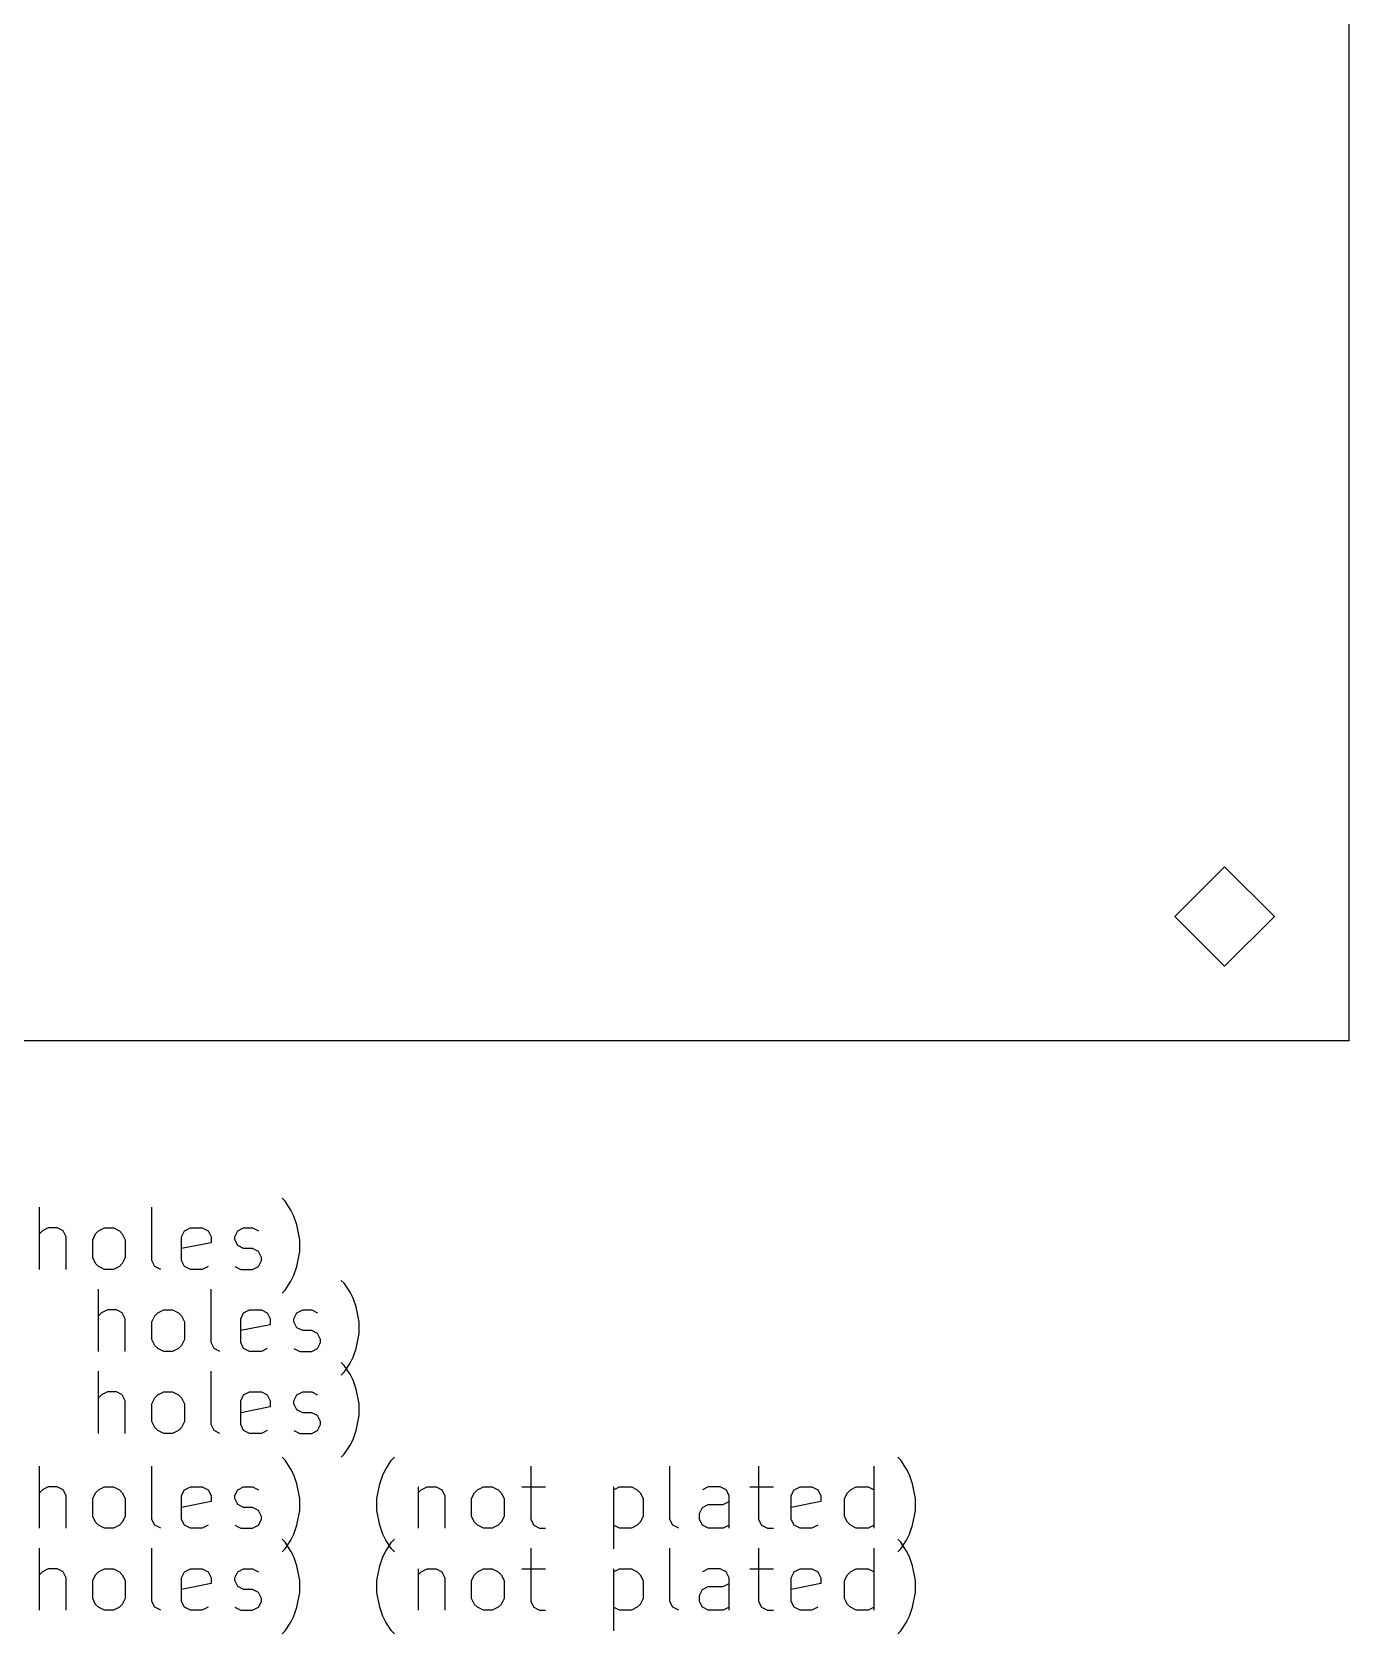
# Model space of a CAD drawing. Extents: x 38 to 122, y -133 to -30.
# Drawn here: x 79.6 to 122, y -133.1 to -81.5 of the extents above; entities that cross this region are included whole.
import ezdxf

# ---------------------------------------------------------------- set-up
doc = ezdxf.new("R2010")
doc.units = 0
doc.layers.add('BLACK', color=7, linetype='CONTINUOUS')

msp = doc.modelspace()

# ---------------------------------------------------------------- linework, layer by layer
at = {"layer": 'BLACK', "linetype": 'CONTINUOUS'}
for p, q in [((122, -30), (122, -114)), ((118, -108.4), (116.4, -110)), ((119.6, -110), (118, -108.4)), ((116.4, -110), (118, -111.6)), ((118, -111.6), (119.6, -110)), ((122, -114), (40, -114)), ((79.8595, -121.355), (79.8595, -119.355)), ((83.4786, -121.069), (83.4786, -119.355)), ((87.7643, -119.164), (87.669, -119.069)), ((87.9548, -119.45), (87.7643, -119.164)), ((88.05, -119.64), (87.9548, -119.45)), ((80.1452, -120.021), (79.9548, -120.117)), ((80.431, -120.021), (80.1452, -120.021)), ((80.6214, -120.117), (80.431, -120.021)), ((81.7643, -120.117), (81.9548, -120.021)), ((81.9548, -120.021), (82.2405, -120.021)), ((82.2405, -120.021), (82.431, -120.117)), ((84.5262, -120.117), (84.7167, -120.021)), ((84.7167, -120.021), (85.0976, -120.021)), ((85.0976, -120.021), (85.2881, -120.117)), ((86.2405, -120.117), (86.431, -120.021)), ((86.431, -120.021), (86.7167, -120.021)), ((86.7167, -120.021), (86.9071, -120.117)), ((88.1452, -119.926), (88.05, -119.64)), ((88.2405, -120.402), (88.1452, -119.926)), ((79.9548, -120.117), (79.8595, -120.212)), ((80.7167, -120.307), (80.6214, -120.117)), ((80.7167, -121.355), (80.7167, -120.307)), ((81.5738, -120.402), (81.669, -120.212)), ((81.5738, -120.974), (81.5738, -120.402)), ((81.669, -120.212), (81.7643, -120.117)), ((82.431, -120.117), (82.5262, -120.212)), ((82.5262, -120.212), (82.6214, -120.402)), ((82.6214, -120.402), (82.6214, -120.974)), ((84.431, -120.307), (84.5262, -120.117)), ((84.431, -121.069), (84.431, -120.307)), ((85.3833, -120.498), (84.431, -120.688)), ((85.2881, -120.117), (85.3833, -120.307)), ((85.3833, -120.307), (85.3833, -120.498)), ((86.1452, -120.307), (86.2405, -120.117)), ((86.1452, -120.402), (86.1452, -120.307)), ((86.2405, -120.593), (86.1452, -120.402)), ((86.431, -120.688), (86.2405, -120.593)), ((88.2405, -120.783), (88.2405, -120.402)), ((81.669, -121.164), (81.5738, -120.974)), ((82.6214, -120.974), (82.5262, -121.164)), ((83.5738, -121.26), (83.4786, -121.069)), ((84.5262, -121.26), (84.431, -121.069)), ((86.7167, -120.688), (86.431, -120.688)), ((86.9071, -120.783), (86.7167, -120.688)), ((87.0024, -120.974), (86.9071, -120.783)), ((86.9071, -121.26), (87.0024, -121.069)), ((87.0024, -121.069), (87.0024, -120.974)), ((88.1452, -121.26), (88.2405, -120.783)), ((81.7643, -121.26), (81.669, -121.164)), ((81.9548, -121.355), (81.7643, -121.26)), ((82.2405, -121.355), (81.9548, -121.355)), ((82.431, -121.26), (82.2405, -121.355)), ((82.5262, -121.164), (82.431, -121.26)), ((83.7643, -121.355), (83.5738, -121.26)), ((84.7167, -121.355), (84.5262, -121.26)), ((85.0976, -121.355), (84.7167, -121.355)), ((85.2881, -121.26), (85.0976, -121.355)), ((86.1452, -121.26), (86.3357, -121.355)), ((86.3357, -121.355), (86.7167, -121.355)), ((86.7167, -121.355), (86.9071, -121.26)), ((87.9548, -121.736), (88.05, -121.545)), ((88.05, -121.545), (88.1452, -121.26)), ((81.7643, -123.995), (81.7643, -121.995)), ((85.3833, -123.709), (85.3833, -121.995)), ((87.669, -122.117), (87.7643, -122.021)), ((87.7643, -122.021), (87.9548, -121.736)), ((89.669, -121.804), (89.5738, -121.709)), ((89.8595, -122.09), (89.669, -121.804)), ((89.9548, -122.28), (89.8595, -122.09)), ((82.05, -122.661), (81.8595, -122.757)), ((82.3357, -122.661), (82.05, -122.661)), ((82.5262, -122.757), (82.3357, -122.661)), ((83.669, -122.757), (83.8595, -122.661)), ((83.8595, -122.661), (84.1452, -122.661)), ((84.1452, -122.661), (84.3357, -122.757)), ((86.431, -122.757), (86.6214, -122.661)), ((86.6214, -122.661), (87.0024, -122.661)), ((87.0024, -122.661), (87.1929, -122.757)), ((88.1452, -122.757), (88.3357, -122.661)), ((88.3357, -122.661), (88.6214, -122.661)), ((88.6214, -122.661), (88.8119, -122.757)), ((90.05, -122.566), (89.9548, -122.28)), ((90.1452, -123.042), (90.05, -122.566)), ((81.8595, -122.757), (81.7643, -122.852)), ((82.6214, -122.947), (82.5262, -122.757)), ((82.6214, -123.995), (82.6214, -122.947)), ((83.4786, -123.042), (83.5738, -122.852)), ((83.4786, -123.614), (83.4786, -123.042)), ((83.5738, -122.852), (83.669, -122.757)), ((84.3357, -122.757), (84.431, -122.852)), ((84.431, -122.852), (84.5262, -123.042)), ((84.5262, -123.042), (84.5262, -123.614)), ((86.3357, -122.947), (86.431, -122.757)), ((86.3357, -123.709), (86.3357, -122.947)), ((87.2881, -123.138), (86.3357, -123.328)), ((87.1929, -122.757), (87.2881, -122.947)), ((87.2881, -122.947), (87.2881, -123.138)), ((88.05, -122.947), (88.1452, -122.757)), ((88.05, -123.042), (88.05, -122.947)), ((88.1452, -123.233), (88.05, -123.042)), ((90.1452, -123.423), (90.1452, -123.042)), ((83.5738, -123.804), (83.4786, -123.614)), ((84.5262, -123.614), (84.431, -123.804)), ((88.3357, -123.328), (88.1452, -123.233)), ((88.6214, -123.328), (88.3357, -123.328)), ((88.8119, -123.423), (88.6214, -123.328)), ((88.9071, -123.614), (88.8119, -123.423)), ((88.9071, -123.709), (88.9071, -123.614)), ((90.05, -123.9), (90.1452, -123.423)), ((83.669, -123.9), (83.5738, -123.804)), ((83.8595, -123.995), (83.669, -123.9)), ((84.1452, -123.995), (83.8595, -123.995)), ((84.3357, -123.9), (84.1452, -123.995)), ((84.431, -123.804), (84.3357, -123.9)), ((85.4786, -123.9), (85.3833, -123.709)), ((85.669, -123.995), (85.4786, -123.9)), ((86.431, -123.9), (86.3357, -123.709)), ((86.6214, -123.995), (86.431, -123.9)), ((87.0024, -123.995), (86.6214, -123.995)), ((87.1929, -123.9), (87.0024, -123.995)), ((88.05, -123.9), (88.2405, -123.995)), ((88.2405, -123.995), (88.6214, -123.995)), ((88.6214, -123.995), (88.8119, -123.9)), ((88.8119, -123.9), (88.9071, -123.709)), ((89.8595, -124.376), (89.9548, -124.185)), ((89.9548, -124.185), (90.05, -123.9)), ((81.7643, -126.635), (81.7643, -124.635)), ((85.3833, -126.349), (85.3833, -124.635)), ((89.669, -124.444), (89.5738, -124.349)), ((89.5738, -124.757), (89.669, -124.661)), ((89.669, -124.661), (89.8595, -124.376)), ((89.8595, -124.73), (89.669, -124.444)), ((89.9548, -124.92), (89.8595, -124.73)), ((90.05, -125.206), (89.9548, -124.92)), ((90.1452, -125.682), (90.05, -125.206)), ((81.8595, -125.397), (81.7643, -125.492)), ((82.05, -125.301), (81.8595, -125.397)), ((82.3357, -125.301), (82.05, -125.301)), ((82.5262, -125.397), (82.3357, -125.301)), ((82.6214, -125.587), (82.5262, -125.397)), ((82.6214, -126.635), (82.6214, -125.587)), ((83.4786, -125.682), (83.5738, -125.492)), ((83.4786, -126.254), (83.4786, -125.682)), ((83.5738, -125.492), (83.669, -125.397)), ((83.669, -125.397), (83.8595, -125.301)), ((83.8595, -125.301), (84.1452, -125.301)), ((84.1452, -125.301), (84.3357, -125.397)), ((84.3357, -125.397), (84.431, -125.492)), ((84.431, -125.492), (84.5262, -125.682)), ((84.5262, -125.682), (84.5262, -126.254)), ((86.3357, -125.587), (86.431, -125.397)), ((86.3357, -126.349), (86.3357, -125.587)), ((86.431, -125.397), (86.6214, -125.301)), ((86.6214, -125.301), (87.0024, -125.301)), ((87.0024, -125.301), (87.1929, -125.397)), ((87.1929, -125.397), (87.2881, -125.587)), ((87.2881, -125.587), (87.2881, -125.778)), ((88.05, -125.587), (88.1452, -125.397)), ((88.05, -125.682), (88.05, -125.587)), ((88.1452, -125.873), (88.05, -125.682)), ((88.1452, -125.397), (88.3357, -125.301)), ((88.3357, -125.301), (88.6214, -125.301)), ((88.6214, -125.301), (88.8119, -125.397)), ((90.1452, -126.063), (90.1452, -125.682)), ((83.5738, -126.444), (83.4786, -126.254)), ((84.5262, -126.254), (84.431, -126.444)), ((87.2881, -125.778), (86.3357, -125.968)), ((88.3357, -125.968), (88.1452, -125.873)), ((88.6214, -125.968), (88.3357, -125.968)), ((88.8119, -126.063), (88.6214, -125.968)), ((88.9071, -126.254), (88.8119, -126.063)), ((88.9071, -126.349), (88.9071, -126.254)), ((90.05, -126.54), (90.1452, -126.063)), ((83.669, -126.54), (83.5738, -126.444)), ((83.8595, -126.635), (83.669, -126.54)), ((84.1452, -126.635), (83.8595, -126.635)), ((84.3357, -126.54), (84.1452, -126.635)), ((84.431, -126.444), (84.3357, -126.54)), ((85.4786, -126.54), (85.3833, -126.349)), ((85.669, -126.635), (85.4786, -126.54)), ((86.431, -126.54), (86.3357, -126.349)), ((86.6214, -126.635), (86.431, -126.54)), ((87.0024, -126.635), (86.6214, -126.635)), ((87.1929, -126.54), (87.0024, -126.635)), ((88.05, -126.54), (88.2405, -126.635)), ((88.2405, -126.635), (88.6214, -126.635)), ((88.6214, -126.635), (88.8119, -126.54)), ((88.8119, -126.54), (88.9071, -126.349)), ((89.9548, -126.825), (90.05, -126.54)), ((89.5738, -127.397), (89.669, -127.301)), ((89.669, -127.301), (89.8595, -127.016)), ((89.8595, -127.016), (89.9548, -126.825)), ((79.8595, -129.685), (79.8595, -127.685)), ((83.4786, -129.399), (83.4786, -127.685)), ((87.7643, -127.494), (87.669, -127.399)), ((87.9548, -127.78), (87.7643, -127.494)), ((88.05, -127.97), (87.9548, -127.78)), ((90.9071, -127.97), (91.0024, -127.78)), ((91.0024, -127.78), (91.1929, -127.494)), ((91.1929, -127.494), (91.2881, -127.399)), ((95.669, -127.685), (95.669, -129.399)), ((100.145, -129.399), (100.145, -127.685)), ((103.002, -127.685), (103.002, -129.399)), ((106.717, -129.685), (106.717, -127.685)), ((107.574, -127.494), (107.479, -127.399)), ((107.764, -127.78), (107.574, -127.494)), ((107.86, -127.97), (107.764, -127.78)), ((88.1452, -128.256), (88.05, -127.97)), ((88.2405, -128.732), (88.1452, -128.256)), ((90.7167, -128.732), (90.8119, -128.256)), ((90.8119, -128.256), (90.9071, -127.97)), ((107.955, -128.256), (107.86, -127.97)), ((108.05, -128.732), (107.955, -128.256)), ((79.9548, -128.447), (79.8595, -128.542)), ((80.1452, -128.351), (79.9548, -128.447)), ((80.431, -128.351), (80.1452, -128.351)), ((80.6214, -128.447), (80.431, -128.351)), ((80.7167, -128.637), (80.6214, -128.447)), ((80.7167, -129.685), (80.7167, -128.637)), ((81.5738, -128.732), (81.669, -128.542)), ((81.5738, -129.304), (81.5738, -128.732)), ((81.669, -128.542), (81.7643, -128.447)), ((81.7643, -128.447), (81.9548, -128.351)), ((81.9548, -128.351), (82.2405, -128.351)), ((82.2405, -128.351), (82.431, -128.447)), ((82.431, -128.447), (82.5262, -128.542)), ((82.5262, -128.542), (82.6214, -128.732)), ((82.6214, -128.732), (82.6214, -129.304)), ((84.431, -128.637), (84.5262, -128.447)), ((84.431, -129.399), (84.431, -128.637)), ((85.3833, -128.828), (84.431, -129.018)), ((84.5262, -128.447), (84.7167, -128.351)), ((84.7167, -128.351), (85.0976, -128.351)), ((85.0976, -128.351), (85.2881, -128.447)), ((85.2881, -128.447), (85.3833, -128.637)), ((85.3833, -128.637), (85.3833, -128.828)), ((86.1452, -128.637), (86.2405, -128.447)), ((86.1452, -128.732), (86.1452, -128.637)), ((86.2405, -128.923), (86.1452, -128.732)), ((86.2405, -128.447), (86.431, -128.351)), ((86.431, -128.351), (86.7167, -128.351)), ((86.7167, -128.351), (86.9071, -128.447)), ((88.2405, -129.113), (88.2405, -128.732)), ((90.7167, -129.113), (90.7167, -128.732)), ((92.05, -128.351), (92.05, -129.685)), ((92.05, -128.542), (92.1452, -128.447)), ((92.1452, -128.447), (92.3357, -128.351)), ((92.3357, -128.351), (92.6214, -128.351)), ((92.6214, -128.351), (92.8119, -128.447)), ((92.8119, -128.447), (92.9071, -128.637)), ((92.9071, -128.637), (92.9071, -129.685)), ((93.7643, -128.732), (93.8595, -128.542)), ((93.7643, -129.304), (93.7643, -128.732)), ((93.8595, -128.542), (93.9548, -128.447)), ((93.9548, -128.447), (94.1452, -128.351)), ((94.1452, -128.351), (94.431, -128.351)), ((94.431, -128.351), (94.6214, -128.447)), ((94.6214, -128.447), (94.7167, -128.542)), ((94.7167, -128.542), (94.8119, -128.732)), ((94.8119, -128.732), (94.8119, -129.304)), ((95.3833, -128.351), (96.1452, -128.351)), ((98.3357, -128.351), (98.3357, -130.351)), ((98.3357, -128.447), (98.5262, -128.351)), ((98.5262, -128.351), (98.9071, -128.351)), ((98.9071, -128.351), (99.0976, -128.447)), ((99.0976, -128.447), (99.1929, -128.542)), ((99.1929, -128.542), (99.2881, -128.732)), ((99.2881, -128.732), (99.2881, -129.304)), ((101.383, -128.351), (101.193, -128.447)), ((101.764, -128.351), (101.383, -128.351)), ((101.955, -128.447), (101.764, -128.351)), ((101.86, -128.923), (102.05, -128.828)), ((102.05, -128.637), (101.955, -128.447)), ((102.05, -129.685), (102.05, -128.637)), ((102.717, -128.351), (103.479, -128.351)), ((104.05, -128.637), (104.145, -128.447)), ((104.05, -129.399), (104.05, -128.637)), ((105.002, -128.828), (104.05, -129.018)), ((104.145, -128.447), (104.336, -128.351)), ((104.336, -128.351), (104.717, -128.351)), ((104.717, -128.351), (104.907, -128.447)), ((104.907, -128.447), (105.002, -128.637)), ((105.002, -128.637), (105.002, -128.828)), ((105.764, -128.732), (105.86, -128.542)), ((105.764, -129.304), (105.764, -128.732)), ((105.86, -128.542), (105.955, -128.447)), ((105.955, -128.447), (106.145, -128.351)), ((106.145, -128.351), (106.526, -128.351)), ((106.526, -128.351), (106.717, -128.447)), ((108.05, -129.113), (108.05, -128.732)), ((81.669, -129.494), (81.5738, -129.304)), ((82.6214, -129.304), (82.5262, -129.494)), ((86.431, -129.018), (86.2405, -128.923)), ((86.7167, -129.018), (86.431, -129.018)), ((86.9071, -129.113), (86.7167, -129.018)), ((87.0024, -129.304), (86.9071, -129.113)), ((87.0024, -129.399), (87.0024, -129.304)), ((88.1452, -129.59), (88.2405, -129.113)), ((90.8119, -129.59), (90.7167, -129.113)), ((93.8595, -129.494), (93.7643, -129.304)), ((94.8119, -129.304), (94.7167, -129.494)), ((99.2881, -129.304), (99.1929, -129.494)), ((101.098, -129.209), (101.193, -129.018)), ((101.098, -129.399), (101.098, -129.209)), ((101.193, -129.018), (101.383, -128.923)), ((101.383, -128.923), (101.86, -128.923)), ((105.86, -129.494), (105.764, -129.304)), ((107.955, -129.59), (108.05, -129.113)), ((81.7643, -129.59), (81.669, -129.494)), ((81.9548, -129.685), (81.7643, -129.59)), ((82.2405, -129.685), (81.9548, -129.685)), ((82.431, -129.59), (82.2405, -129.685)), ((82.5262, -129.494), (82.431, -129.59)), ((83.5738, -129.59), (83.4786, -129.399)), ((83.7643, -129.685), (83.5738, -129.59)), ((84.5262, -129.59), (84.431, -129.399)), ((84.7167, -129.685), (84.5262, -129.59)), ((85.0976, -129.685), (84.7167, -129.685)), ((85.2881, -129.59), (85.0976, -129.685)), ((86.1452, -129.59), (86.3357, -129.685)), ((86.3357, -129.685), (86.7167, -129.685)), ((86.7167, -129.685), (86.9071, -129.59)), ((86.9071, -129.59), (87.0024, -129.399)), ((87.9548, -130.066), (88.05, -129.875)), ((88.05, -129.875), (88.1452, -129.59)), ((90.9071, -129.875), (90.8119, -129.59)), ((91.0024, -130.066), (90.9071, -129.875)), ((93.9548, -129.59), (93.8595, -129.494)), ((94.1452, -129.685), (93.9548, -129.59)), ((94.431, -129.685), (94.1452, -129.685)), ((94.6214, -129.59), (94.431, -129.685)), ((94.7167, -129.494), (94.6214, -129.59)), ((95.669, -129.399), (95.7643, -129.59)), ((95.7643, -129.59), (95.9548, -129.685)), ((95.9548, -129.685), (96.1452, -129.685)), ((98.5262, -129.685), (98.3357, -129.59)), ((98.9071, -129.685), (98.5262, -129.685)), ((99.0976, -129.59), (98.9071, -129.685)), ((99.1929, -129.494), (99.0976, -129.59)), ((100.24, -129.59), (100.145, -129.399)), ((100.431, -129.685), (100.24, -129.59)), ((101.193, -129.59), (101.098, -129.399)), ((101.383, -129.685), (101.193, -129.59)), ((101.86, -129.685), (101.383, -129.685)), ((102.05, -129.59), (101.86, -129.685)), ((103.002, -129.399), (103.098, -129.59)), ((103.098, -129.59), (103.288, -129.685)), ((103.288, -129.685), (103.479, -129.685)), ((104.145, -129.59), (104.05, -129.399)), ((104.336, -129.685), (104.145, -129.59)), ((104.717, -129.685), (104.336, -129.685)), ((104.907, -129.59), (104.717, -129.685)), ((105.955, -129.59), (105.86, -129.494)), ((106.145, -129.685), (105.955, -129.59)), ((106.526, -129.685), (106.145, -129.685)), ((106.717, -129.59), (106.526, -129.685)), ((107.764, -130.066), (107.86, -129.875)), ((107.86, -129.875), (107.955, -129.59)), ((79.8595, -132.325), (79.8595, -130.325)), ((83.4786, -132.039), (83.4786, -130.325)), ((87.7643, -130.134), (87.669, -130.039)), ((87.669, -130.447), (87.7643, -130.351)), ((87.7643, -130.351), (87.9548, -130.066)), ((87.9548, -130.42), (87.7643, -130.134)), ((91.1929, -130.351), (91.0024, -130.066)), ((91.0024, -130.42), (91.1929, -130.134)), ((91.1929, -130.134), (91.2881, -130.039)), ((91.2881, -130.447), (91.1929, -130.351)), ((95.669, -130.325), (95.669, -132.039)), ((100.145, -132.039), (100.145, -130.325)), ((103.002, -130.325), (103.002, -132.039)), ((106.717, -132.325), (106.717, -130.325)), ((107.574, -130.134), (107.479, -130.039)), ((107.479, -130.447), (107.574, -130.351)), ((107.574, -130.351), (107.764, -130.066)), ((107.764, -130.42), (107.574, -130.134)), ((88.05, -130.61), (87.9548, -130.42)), ((88.1452, -130.896), (88.05, -130.61)), ((88.2405, -131.372), (88.1452, -130.896)), ((90.7167, -131.372), (90.8119, -130.896)), ((90.8119, -130.896), (90.9071, -130.61)), ((90.9071, -130.61), (91.0024, -130.42)), ((107.86, -130.61), (107.764, -130.42)), ((107.955, -130.896), (107.86, -130.61)), ((108.05, -131.372), (107.955, -130.896)), ((79.9548, -131.087), (79.8595, -131.182)), ((80.1452, -130.991), (79.9548, -131.087)), ((80.431, -130.991), (80.1452, -130.991)), ((80.6214, -131.087), (80.431, -130.991)), ((80.7167, -131.277), (80.6214, -131.087)), ((80.7167, -132.325), (80.7167, -131.277)), ((81.5738, -131.372), (81.669, -131.182)), ((81.5738, -131.944), (81.5738, -131.372)), ((81.669, -131.182), (81.7643, -131.087)), ((81.7643, -131.087), (81.9548, -130.991)), ((81.9548, -130.991), (82.2405, -130.991)), ((82.2405, -130.991), (82.431, -131.087)), ((82.431, -131.087), (82.5262, -131.182)), ((82.5262, -131.182), (82.6214, -131.372)), ((82.6214, -131.372), (82.6214, -131.944)), ((84.431, -131.277), (84.5262, -131.087)), ((84.431, -132.039), (84.431, -131.277)), ((84.5262, -131.087), (84.7167, -130.991)), ((84.7167, -130.991), (85.0976, -130.991)), ((85.0976, -130.991), (85.2881, -131.087)), ((85.2881, -131.087), (85.3833, -131.277)), ((85.3833, -131.277), (85.3833, -131.468)), ((86.1452, -131.277), (86.2405, -131.087)), ((86.1452, -131.372), (86.1452, -131.277)), ((86.2405, -131.563), (86.1452, -131.372)), ((86.2405, -131.087), (86.431, -130.991)), ((86.431, -130.991), (86.7167, -130.991)), ((86.7167, -130.991), (86.9071, -131.087)), ((88.2405, -131.753), (88.2405, -131.372)), ((90.7167, -131.753), (90.7167, -131.372)), ((92.05, -130.991), (92.05, -132.325)), ((92.05, -131.182), (92.1452, -131.087)), ((92.1452, -131.087), (92.3357, -130.991)), ((92.3357, -130.991), (92.6214, -130.991)), ((92.6214, -130.991), (92.8119, -131.087)), ((92.8119, -131.087), (92.9071, -131.277)), ((92.9071, -131.277), (92.9071, -132.325)), ((93.7643, -131.372), (93.8595, -131.182)), ((93.7643, -131.944), (93.7643, -131.372)), ((93.8595, -131.182), (93.9548, -131.087)), ((93.9548, -131.087), (94.1452, -130.991)), ((94.1452, -130.991), (94.431, -130.991)), ((94.431, -130.991), (94.6214, -131.087)), ((94.6214, -131.087), (94.7167, -131.182)), ((94.7167, -131.182), (94.8119, -131.372)), ((94.8119, -131.372), (94.8119, -131.944)), ((95.3833, -130.991), (96.1452, -130.991)), ((98.3357, -130.991), (98.3357, -132.991)), ((98.3357, -131.087), (98.5262, -130.991)), ((98.5262, -130.991), (98.9071, -130.991)), ((98.9071, -130.991), (99.0976, -131.087)), ((99.0976, -131.087), (99.1929, -131.182)), ((99.1929, -131.182), (99.2881, -131.372)), ((99.2881, -131.372), (99.2881, -131.944)), ((101.383, -130.991), (101.193, -131.087)), ((101.764, -130.991), (101.383, -130.991)), ((101.955, -131.087), (101.764, -130.991)), ((102.05, -131.277), (101.955, -131.087)), ((102.05, -132.325), (102.05, -131.277)), ((102.717, -130.991), (103.479, -130.991)), ((104.05, -131.277), (104.145, -131.087)), ((104.05, -132.039), (104.05, -131.277)), ((104.145, -131.087), (104.336, -130.991)), ((104.336, -130.991), (104.717, -130.991)), ((104.717, -130.991), (104.907, -131.087)), ((104.907, -131.087), (105.002, -131.277)), ((105.002, -131.277), (105.002, -131.468)), ((105.764, -131.372), (105.86, -131.182)), ((105.764, -131.944), (105.764, -131.372)), ((105.86, -131.182), (105.955, -131.087)), ((105.955, -131.087), (106.145, -130.991)), ((106.145, -130.991), (106.526, -130.991)), ((106.526, -130.991), (106.717, -131.087)), ((108.05, -131.753), (108.05, -131.372)), ((81.669, -132.134), (81.5738, -131.944)), ((82.6214, -131.944), (82.5262, -132.134)), ((85.3833, -131.468), (84.431, -131.658)), ((86.431, -131.658), (86.2405, -131.563)), ((86.7167, -131.658), (86.431, -131.658)), ((86.9071, -131.753), (86.7167, -131.658)), ((87.0024, -131.944), (86.9071, -131.753)), ((87.0024, -132.039), (87.0024, -131.944)), ((88.1452, -132.23), (88.2405, -131.753)), ((90.8119, -132.23), (90.7167, -131.753)), ((93.8595, -132.134), (93.7643, -131.944)), ((94.8119, -131.944), (94.7167, -132.134)), ((99.2881, -131.944), (99.1929, -132.134)), ((101.098, -131.849), (101.193, -131.658)), ((101.098, -132.039), (101.098, -131.849)), ((101.193, -131.658), (101.383, -131.563)), ((101.383, -131.563), (101.86, -131.563)), ((101.86, -131.563), (102.05, -131.468)), ((105.002, -131.468), (104.05, -131.658)), ((105.86, -132.134), (105.764, -131.944)), ((107.955, -132.23), (108.05, -131.753)), ((81.7643, -132.23), (81.669, -132.134)), ((81.9548, -132.325), (81.7643, -132.23)), ((82.2405, -132.325), (81.9548, -132.325)), ((82.431, -132.23), (82.2405, -132.325)), ((82.5262, -132.134), (82.431, -132.23)), ((83.5738, -132.23), (83.4786, -132.039)), ((83.7643, -132.325), (83.5738, -132.23)), ((84.5262, -132.23), (84.431, -132.039)), ((84.7167, -132.325), (84.5262, -132.23)), ((85.0976, -132.325), (84.7167, -132.325)), ((85.2881, -132.23), (85.0976, -132.325)), ((86.1452, -132.23), (86.3357, -132.325)), ((86.3357, -132.325), (86.7167, -132.325)), ((86.7167, -132.325), (86.9071, -132.23)), ((86.9071, -132.23), (87.0024, -132.039)), ((88.05, -132.515), (88.1452, -132.23)), ((90.9071, -132.515), (90.8119, -132.23)), ((93.9548, -132.23), (93.8595, -132.134)), ((94.1452, -132.325), (93.9548, -132.23)), ((94.431, -132.325), (94.1452, -132.325)), ((94.6214, -132.23), (94.431, -132.325)), ((94.7167, -132.134), (94.6214, -132.23)), ((95.669, -132.039), (95.7643, -132.23)), ((95.7643, -132.23), (95.9548, -132.325)), ((95.9548, -132.325), (96.1452, -132.325)), ((98.5262, -132.325), (98.3357, -132.23)), ((98.9071, -132.325), (98.5262, -132.325)), ((99.0976, -132.23), (98.9071, -132.325)), ((99.1929, -132.134), (99.0976, -132.23)), ((100.24, -132.23), (100.145, -132.039)), ((100.431, -132.325), (100.24, -132.23)), ((101.193, -132.23), (101.098, -132.039)), ((101.383, -132.325), (101.193, -132.23)), ((101.86, -132.325), (101.383, -132.325)), ((102.05, -132.23), (101.86, -132.325)), ((103.002, -132.039), (103.098, -132.23)), ((103.098, -132.23), (103.288, -132.325)), ((103.288, -132.325), (103.479, -132.325)), ((104.145, -132.23), (104.05, -132.039)), ((104.336, -132.325), (104.145, -132.23)), ((104.717, -132.325), (104.336, -132.325)), ((104.907, -132.23), (104.717, -132.325)), ((105.955, -132.23), (105.86, -132.134)), ((106.145, -132.325), (105.955, -132.23)), ((106.526, -132.325), (106.145, -132.325)), ((106.717, -132.23), (106.526, -132.325)), ((107.86, -132.515), (107.955, -132.23)), ((87.7643, -132.991), (87.9548, -132.706)), ((87.9548, -132.706), (88.05, -132.515)), ((91.0024, -132.706), (90.9071, -132.515)), ((91.1929, -132.991), (91.0024, -132.706)), ((107.574, -132.991), (107.764, -132.706)), ((107.764, -132.706), (107.86, -132.515)), ((87.669, -133.087), (87.7643, -132.991)), ((91.2881, -133.087), (91.1929, -132.991)), ((107.479, -133.087), (107.574, -132.991))]:
    msp.add_line(p, q, dxfattribs=at)

doc.saveas('drawing.dxf')
